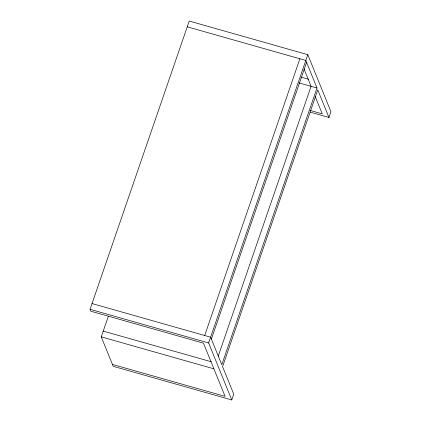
<?xml version="1.0" encoding="UTF-8"?>
<svg xmlns="http://www.w3.org/2000/svg" width="421" height="421" viewBox="0 0 421 421"><rect width="100%" height="100%" fill="white"/><g stroke="black" fill="none" stroke-linecap="round" stroke-linejoin="round"><path stroke-width="0.63" d="M112.433 364.423L225.077 396.366L203.475 343.168L90.831 311.219L90.057 309.319L189.224 21.05L307.793 54.677L330.943 111.681L328.959 117.443L310.372 112.175M328.959 117.443L317.771 89.894L222.572 366.633L233.76 394.182L231.776 399.95L113.207 366.323L101.245 336.868L108.365 316.182M204.685 335.5L299.884 58.761M231.776 399.95L208.632 342.947L307.793 54.677M211.384 339.084L306.583 62.345M218.225 356.213L311.072 86.316L304.046 69.012M187.24 26.818L305.809 60.445L316.997 87.994L221.804 364.733L210.616 337.184L92.041 303.557M301.031 77.138L308.625 79.29M299.047 82.905L316.997 87.994M310.235 110.455L322.26 113.865L315.234 96.567M90.057 309.319L208.632 342.947M103.229 331.106L211.442 361.797M101.245 336.868L213.889 368.817"/></g></svg>
